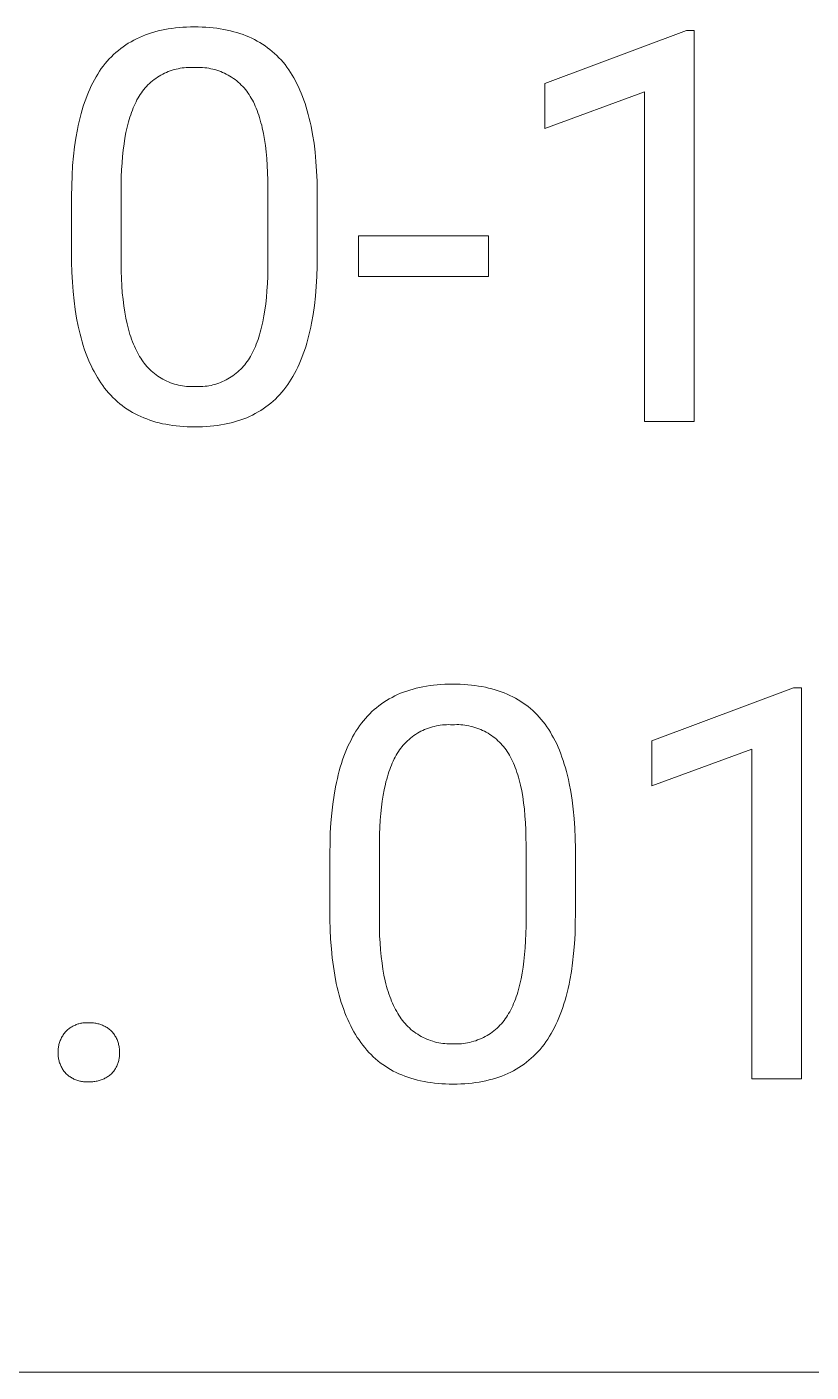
# Model space of a CAD drawing. Header units: millimetres. Extents: x 0 to 4030, y 0 to 2816.
# Drawn here: x 3130.7 to 3207.6, y 225.3 to 357.2 of the extents above; entities that cross this region are included whole.
import ezdxf

# ---------------------------------------------------------------- set-up
doc = ezdxf.new("R2010")
doc.units = ezdxf.units.MM
doc.header["$MEASUREMENT"] = 0
doc.layers.add('Domyślny', color=7, linetype='Continuous', true_color=0x000000)

msp = doc.modelspace()

# ---------------------------------------------------------------- linework, layer by layer
at = {"layer": 'Domyślny', "color": 18, "lineweight": 15, "true_color": 0x000000}
for p, q in [((3141.45, 356.01), (3141.73, 356.14)), ((3141.73, 356.14), (3142.02, 356.27)), ((3142.02, 356.27), (3142.31, 356.38)), ((3142.31, 356.38), (3142.62, 356.49)), ((3142.62, 356.49), (3142.92, 356.59)), ((3142.92, 356.59), (3143.24, 356.68)), ((3143.24, 356.68), (3143.56, 356.77)), ((3143.56, 356.77), (3143.88, 356.84)), ((3143.88, 356.84), (3144.22, 356.91)), ((3144.22, 356.91), (3144.56, 356.97)), ((3144.56, 356.97), (3144.9, 357.02)), ((3144.9, 357.02), (3145.26, 357.07)), ((3145.26, 357.07), (3145.62, 357.1)), ((3145.62, 357.1), (3145.98, 357.13)), ((3145.98, 357.13), (3146.36, 357.15)), ((3146.36, 357.15), (3146.73, 357.16)), ((3146.73, 357.16), (3147.12, 357.17)), ((3147.12, 357.17), (3147.5, 357.16)), ((3147.5, 357.16), (3147.88, 357.15)), ((3147.88, 357.15), (3148.25, 357.13)), ((3148.25, 357.13), (3148.61, 357.11)), ((3148.61, 357.11), (3148.97, 357.07)), ((3148.97, 357.07), (3149.32, 357.03)), ((3149.32, 357.03), (3149.66, 356.98)), ((3149.66, 356.98), (3150, 356.92)), ((3150, 356.92), (3150.33, 356.86)), ((3150.33, 356.86), (3150.66, 356.78)), ((3150.66, 356.78), (3150.98, 356.7)), ((3150.98, 356.7), (3151.29, 356.61)), ((3151.29, 356.61), (3151.59, 356.52)), ((3151.59, 356.52), (3151.89, 356.41)), ((3151.89, 356.41), (3152.19, 356.3)), ((3152.19, 356.3), (3152.47, 356.18)), ((3152.47, 356.18), (3152.75, 356.06)), ((3181.48, 351.61), (3195.37, 356.82)), ((3195.37, 356.82), (3196.14, 356.82)), ((3196.14, 356.82), (3196.14, 318.48)), ((3139.43, 354.67), (3139.66, 354.86)), ((3139.66, 354.86), (3139.89, 355.05)), ((3139.89, 355.05), (3140.14, 355.23)), ((3140.14, 355.23), (3140.39, 355.4)), ((3140.39, 355.4), (3140.64, 355.57)), ((3140.64, 355.57), (3140.91, 355.72)), ((3140.91, 355.72), (3141.17, 355.87)), ((3141.17, 355.87), (3141.45, 356.01)), ((3152.75, 356.06), (3153.02, 355.92)), ((3153.02, 355.92), (3153.29, 355.78)), ((3153.29, 355.78), (3153.55, 355.63)), ((3153.55, 355.63), (3153.81, 355.47)), ((3153.81, 355.47), (3154.06, 355.3)), ((3154.06, 355.3), (3154.3, 355.13)), ((3154.3, 355.13), (3154.53, 354.95)), ((3154.53, 354.95), (3154.76, 354.76)), ((3154.76, 354.76), (3154.99, 354.56)), ((3138.18, 353.33), (3138.37, 353.57)), ((3138.37, 353.57), (3138.57, 353.81)), ((3138.57, 353.81), (3138.77, 354.03)), ((3138.77, 354.03), (3138.99, 354.25)), ((3138.99, 354.25), (3139.2, 354.46)), ((3139.2, 354.46), (3139.43, 354.67)), ((3154.99, 354.56), (3155.2, 354.36)), ((3155.2, 354.36), (3155.41, 354.15)), ((3155.41, 354.15), (3155.62, 353.93)), ((3155.62, 353.93), (3155.81, 353.7)), ((3155.81, 353.7), (3156.01, 353.47)), ((3156.01, 353.47), (3156.19, 353.22)), ((3137.31, 351.99), (3137.48, 352.27)), ((3137.48, 352.27), (3137.64, 352.55)), ((3137.64, 352.55), (3137.82, 352.82)), ((3137.82, 352.82), (3137.99, 353.08)), ((3137.99, 353.08), (3138.18, 353.33)), ((3143.33, 352.12), (3143.17, 352)), ((3143.5, 352.24), (3143.33, 352.12)), ((3143.67, 352.34), (3143.5, 352.24)), ((3143.84, 352.44), (3143.67, 352.34)), ((3144.02, 352.54), (3143.84, 352.44)), ((3144.2, 352.63), (3144.02, 352.54)), ((3144.38, 352.71), (3144.2, 352.63)), ((3144.56, 352.79), (3144.38, 352.71)), ((3144.75, 352.86), (3144.56, 352.79)), ((3144.94, 352.92), (3144.75, 352.86)), ((3145.13, 352.98), (3144.94, 352.92)), ((3145.33, 353.03), (3145.13, 352.98)), ((3145.52, 353.07), (3145.33, 353.03)), ((3145.72, 353.11), (3145.52, 353.07)), ((3145.92, 353.14), (3145.72, 353.11)), ((3146.12, 353.17), (3145.92, 353.14)), ((3146.32, 353.18), (3146.12, 353.17)), ((3146.52, 353.19), (3146.32, 353.18)), ((3146.72, 353.2), (3146.52, 353.19)), ((3146.92, 353.19), (3146.72, 353.2)), ((3147.12, 353.18), (3146.92, 353.19)), ((3147.32, 353.19), (3147.12, 353.18)), ((3147.52, 353.2), (3147.32, 353.19)), ((3147.73, 353.19), (3147.52, 353.2)), ((3147.93, 353.18), (3147.73, 353.19)), ((3148.13, 353.17), (3147.93, 353.18)), ((3148.33, 353.14), (3148.13, 353.17)), ((3148.53, 353.11), (3148.33, 353.14)), ((3148.73, 353.07), (3148.53, 353.11)), ((3148.93, 353.03), (3148.73, 353.07)), ((3149.12, 352.98), (3148.93, 353.03)), ((3149.32, 352.92), (3149.12, 352.98)), ((3149.51, 352.86), (3149.32, 352.92)), ((3149.7, 352.79), (3149.51, 352.86)), ((3149.88, 352.71), (3149.7, 352.79)), ((3150.07, 352.63), (3149.88, 352.71)), ((3150.25, 352.54), (3150.07, 352.63)), ((3150.43, 352.44), (3150.25, 352.54)), ((3150.6, 352.34), (3150.43, 352.44)), ((3150.77, 352.23), (3150.6, 352.34)), ((3150.94, 352.12), (3150.77, 352.23)), ((3151.11, 352), (3150.94, 352.12)), ((3156.19, 353.22), (3156.37, 352.97)), ((3156.37, 352.97), (3156.54, 352.71)), ((3156.54, 352.71), (3156.71, 352.45)), ((3156.71, 352.45), (3156.87, 352.17)), ((3156.87, 352.17), (3157.03, 351.88)), ((3136.72, 350.76), (3136.86, 351.08)), ((3136.86, 351.08), (3137.01, 351.39)), ((3137.01, 351.39), (3137.16, 351.69)), ((3137.16, 351.69), (3137.31, 351.99)), ((3142.04, 350.87), (3141.92, 350.71)), ((3142.16, 351.03), (3142.04, 350.87)), ((3142.29, 351.19), (3142.16, 351.03)), ((3142.43, 351.33), (3142.29, 351.19)), ((3142.56, 351.48), (3142.43, 351.33)), ((3142.71, 351.62), (3142.56, 351.48)), ((3142.86, 351.75), (3142.71, 351.62)), ((3143.01, 351.88), (3142.86, 351.75)), ((3143.17, 352), (3143.01, 351.88)), ((3151.27, 351.88), (3151.11, 352)), ((3151.42, 351.75), (3151.27, 351.88)), ((3151.57, 351.61), (3151.42, 351.75)), ((3151.72, 351.47), (3151.57, 351.61)), ((3151.86, 351.33), (3151.72, 351.47)), ((3151.99, 351.18), (3151.86, 351.33)), ((3152.13, 351.02), (3151.99, 351.18)), ((3152.25, 350.86), (3152.13, 351.02)), ((3152.37, 350.7), (3152.25, 350.86)), ((3157.03, 351.88), (3157.18, 351.59)), ((3157.18, 351.59), (3157.33, 351.29)), ((3157.33, 351.29), (3157.47, 350.98)), ((3157.47, 350.98), (3157.6, 350.66)), ((3181.48, 347.21), (3181.48, 351.61)), ((3191.26, 350.79), (3181.48, 347.21)), ((3191.26, 318.48), (3191.26, 350.79)), ((3136.22, 349.4), (3136.34, 349.75)), ((3136.34, 349.75), (3136.46, 350.1)), ((3136.46, 350.1), (3136.59, 350.43)), ((3136.59, 350.43), (3136.72, 350.76)), ((3141.3, 349.63), (3141.21, 349.43)), ((3141.4, 349.83), (3141.3, 349.63)), ((3141.49, 350.02), (3141.4, 349.83)), ((3141.59, 350.2), (3141.49, 350.02)), ((3141.7, 350.38), (3141.59, 350.2)), ((3141.81, 350.55), (3141.7, 350.38)), ((3141.92, 350.71), (3141.81, 350.55)), ((3152.49, 350.53), (3152.37, 350.7)), ((3152.6, 350.36), (3152.49, 350.53)), ((3152.7, 350.19), (3152.6, 350.36)), ((3152.81, 350), (3152.7, 350.19)), ((3152.9, 349.81), (3152.81, 350)), ((3153, 349.61), (3152.9, 349.81)), ((3153.09, 349.4), (3153, 349.61)), ((3157.6, 350.66), (3157.73, 350.34)), ((3157.73, 350.34), (3157.85, 350)), ((3157.85, 350), (3157.97, 349.66)), ((3157.97, 349.66), (3158.08, 349.31)), ((3135.81, 347.9), (3135.91, 348.29)), ((3135.91, 348.29), (3136.01, 348.67)), ((3136.01, 348.67), (3136.11, 349.04)), ((3136.11, 349.04), (3136.22, 349.4)), ((3140.8, 348.33), (3140.73, 348.09)), ((3140.87, 348.56), (3140.8, 348.33)), ((3140.95, 348.79), (3140.87, 348.56)), ((3141.04, 349.01), (3140.95, 348.79)), ((3141.12, 349.22), (3141.04, 349.01)), ((3141.21, 349.43), (3141.12, 349.22)), ((3153.18, 349.19), (3153.09, 349.4)), ((3153.27, 348.97), (3153.18, 349.19)), ((3153.35, 348.75), (3153.27, 348.97)), ((3153.43, 348.52), (3153.35, 348.75)), ((3153.51, 348.28), (3153.43, 348.52)), ((3153.58, 348.04), (3153.51, 348.28)), ((3158.08, 349.31), (3158.19, 348.95)), ((3158.19, 348.95), (3158.29, 348.58)), ((3158.29, 348.58), (3158.39, 348.2)), ((3158.39, 348.2), (3158.48, 347.82)), ((3135.49, 346.27), (3135.64, 347.1)), ((3135.64, 347.1), (3135.72, 347.51)), ((3135.72, 347.51), (3135.81, 347.9)), ((3140.53, 347.35), (3140.41, 346.82)), ((3140.59, 347.6), (3140.53, 347.35)), ((3140.66, 347.85), (3140.59, 347.6)), ((3140.73, 348.09), (3140.66, 347.85)), ((3153.65, 347.78), (3153.58, 348.04)), ((3153.72, 347.53), (3153.65, 347.78)), ((3153.78, 347.26), (3153.72, 347.53)), ((3153.89, 346.72), (3153.78, 347.26)), ((3158.48, 347.82), (3158.56, 347.43)), ((3158.56, 347.43), (3158.71, 346.61)), ((3135.37, 345.41), (3135.49, 346.27)), ((3140.22, 345.69), (3140.14, 345.09)), ((3140.31, 346.27), (3140.22, 345.69)), ((3140.41, 346.82), (3140.31, 346.27)), ((3154, 346.14), (3153.89, 346.72)), ((3154.08, 345.54), (3154, 346.14)), ((3154.16, 344.92), (3154.08, 345.54)), ((3158.71, 346.61), (3158.85, 345.77)), ((3158.85, 345.77), (3158.96, 344.89)), ((3135.18, 343.57), (3135.26, 344.51)), ((3135.26, 344.51), (3135.37, 345.41)), ((3140.07, 344.47), (3140.02, 343.83)), ((3140.14, 345.09), (3140.07, 344.47)), ((3154.22, 344.26), (3154.16, 344.92)), ((3154.27, 343.58), (3154.22, 344.26)), ((3158.96, 344.89), (3159.04, 343.98)), ((3135.13, 342.6), (3135.18, 343.57)), ((3139.98, 343.16), (3139.95, 342.46)), ((3140.02, 343.83), (3139.98, 343.16)), ((3154.3, 342.88), (3154.27, 343.58)), ((3154.32, 342.15), (3154.3, 342.88)), ((3159.04, 343.98), (3159.11, 343.04)), ((3159.11, 343.04), (3159.15, 342.06)), ((3135.08, 340.57), (3135.09, 341.6)), ((3135.09, 341.6), (3135.13, 342.6)), ((3139.95, 342.46), (3139.94, 341.75)), ((3139.94, 341.75), (3139.94, 333.99)), ((3154.33, 341.39), (3154.32, 342.15)), ((3159.15, 342.06), (3159.17, 341.05)), ((3135.08, 334.1), (3135.08, 340.57)), ((3154.33, 333.44), (3154.33, 341.39)), ((3159.17, 341.05), (3159.17, 334.76)), ((3163.2, 332.71), (3163.2, 336.67)), ((3163.2, 336.67), (3175.98, 336.67)), ((3175.98, 336.67), (3175.98, 332.71)), ((3135.11, 333.11), (3135.08, 334.1)), ((3139.94, 333.99), (3139.95, 333.23)), ((3159.16, 333.71), (3159.13, 332.69)), ((3159.17, 334.76), (3159.16, 333.71)), ((3135.16, 332.15), (3135.11, 333.11)), ((3139.95, 333.23), (3139.97, 332.5)), ((3139.97, 332.5), (3140, 331.79)), ((3154.28, 332), (3154.31, 332.71)), ((3154.31, 332.71), (3154.33, 333.44)), ((3159.13, 332.69), (3159.07, 331.71)), ((3175.98, 332.71), (3163.2, 332.71)), ((3135.22, 331.22), (3135.16, 332.15)), ((3135.32, 330.32), (3135.22, 331.22)), ((3140, 331.79), (3140.05, 331.11)), ((3140.05, 331.11), (3140.12, 330.45)), ((3154.18, 330.65), (3154.24, 331.31)), ((3154.24, 331.31), (3154.28, 332)), ((3159.07, 331.71), (3158.99, 330.77)), ((3135.43, 329.46), (3135.32, 330.32)), ((3140.12, 330.45), (3140.19, 329.82)), ((3140.19, 329.82), (3140.29, 329.21)), ((3154.03, 329.41), (3154.12, 330.02)), ((3154.12, 330.02), (3154.18, 330.65)), ((3158.89, 329.85), (3158.76, 328.98)), ((3158.99, 330.77), (3158.89, 329.85)), ((3135.56, 328.62), (3135.43, 329.46)), ((3135.72, 327.82), (3135.56, 328.62)), ((3140.29, 329.21), (3140.39, 328.62)), ((3140.39, 328.62), (3140.51, 328.06)), ((3153.83, 328.27), (3153.94, 328.83)), ((3153.94, 328.83), (3154.03, 329.41)), ((3158.76, 328.98), (3158.62, 328.13)), ((3135.81, 327.43), (3135.72, 327.82)), ((3135.9, 327.05), (3135.81, 327.43)), ((3140.51, 328.06), (3140.58, 327.79)), ((3140.58, 327.79), (3140.65, 327.53)), ((3140.65, 327.53), (3140.72, 327.27)), ((3140.72, 327.27), (3140.8, 327.02)), ((3153.51, 326.98), (3153.58, 327.23)), ((3153.58, 327.23), (3153.65, 327.48)), ((3153.65, 327.48), (3153.71, 327.74)), ((3153.71, 327.74), (3153.83, 328.27)), ((3158.45, 327.33), (3158.35, 326.94)), ((3158.53, 327.73), (3158.45, 327.33)), ((3158.62, 328.13), (3158.53, 327.73)), ((3136, 326.68), (3135.9, 327.05)), ((3136.1, 326.31), (3136, 326.68)), ((3136.21, 325.95), (3136.1, 326.31)), ((3136.32, 325.6), (3136.21, 325.95)), ((3140.8, 327.02), (3140.88, 326.78)), ((3140.88, 326.78), (3140.96, 326.54)), ((3140.96, 326.54), (3141.05, 326.31)), ((3141.05, 326.31), (3141.14, 326.08)), ((3141.14, 326.08), (3141.23, 325.86)), ((3141.23, 325.86), (3141.33, 325.65)), ((3153.02, 325.64), (3153.11, 325.85)), ((3153.11, 325.85), (3153.19, 326.06)), ((3153.19, 326.06), (3153.28, 326.28)), ((3153.28, 326.28), (3153.36, 326.51)), ((3153.36, 326.51), (3153.44, 326.74)), ((3153.44, 326.74), (3153.51, 326.98)), ((3158.04, 325.81), (3157.92, 325.46)), ((3158.15, 326.18), (3158.04, 325.81)), ((3158.25, 326.55), (3158.15, 326.18)), ((3158.35, 326.94), (3158.25, 326.55)), ((3136.44, 325.26), (3136.32, 325.6)), ((3136.57, 324.93), (3136.44, 325.26)), ((3136.7, 324.6), (3136.57, 324.93)), ((3136.84, 324.28), (3136.7, 324.6)), ((3141.33, 325.65), (3141.43, 325.45)), ((3141.43, 325.45), (3141.53, 325.25)), ((3141.53, 325.25), (3141.64, 325.05)), ((3141.64, 325.05), (3141.75, 324.87)), ((3141.75, 324.87), (3141.86, 324.69)), ((3141.86, 324.69), (3141.97, 324.52)), ((3141.97, 324.52), (3142.08, 324.35)), ((3152.3, 324.36), (3152.41, 324.52)), ((3152.41, 324.52), (3152.51, 324.69)), ((3152.51, 324.69), (3152.62, 324.87)), ((3152.62, 324.87), (3152.72, 325.05)), ((3152.72, 325.05), (3152.83, 325.24)), ((3152.83, 325.24), (3152.92, 325.44)), ((3152.92, 325.44), (3153.02, 325.64)), ((3157.54, 324.44), (3157.4, 324.12)), ((3157.67, 324.77), (3157.54, 324.44)), ((3157.8, 325.11), (3157.67, 324.77)), ((3157.92, 325.46), (3157.8, 325.11)), ((3136.98, 323.97), (3136.84, 324.28)), ((3137.13, 323.66), (3136.98, 323.97)), ((3137.28, 323.37), (3137.13, 323.66)), ((3137.44, 323.08), (3137.28, 323.37)), ((3142.08, 324.35), (3142.2, 324.19)), ((3142.2, 324.19), (3142.33, 324.03)), ((3142.33, 324.03), (3142.46, 323.88)), ((3142.46, 323.88), (3142.6, 323.73)), ((3142.6, 323.73), (3142.74, 323.58)), ((3142.74, 323.58), (3142.89, 323.44)), ((3142.89, 323.44), (3143.04, 323.31)), ((3143.04, 323.31), (3143.2, 323.18)), ((3143.2, 323.18), (3143.36, 323.06)), ((3151.06, 323.09), (3151.22, 323.21)), ((3151.22, 323.21), (3151.37, 323.34)), ((3151.37, 323.34), (3151.52, 323.47)), ((3151.52, 323.47), (3151.66, 323.61)), ((3151.66, 323.61), (3151.8, 323.75)), ((3151.8, 323.75), (3151.93, 323.9)), ((3151.93, 323.9), (3152.06, 324.05)), ((3152.06, 324.05), (3152.18, 324.2)), ((3152.18, 324.2), (3152.3, 324.36)), ((3156.95, 323.2), (3156.79, 322.91)), ((3157.11, 323.5), (3156.95, 323.2)), ((3157.26, 323.8), (3157.11, 323.5)), ((3157.4, 324.12), (3157.26, 323.8)), ((3137.6, 322.8), (3137.44, 323.08)), ((3137.77, 322.53), (3137.6, 322.8)), ((3137.95, 322.26), (3137.77, 322.53)), ((3138.13, 322.01), (3137.95, 322.26)), ((3138.31, 321.76), (3138.13, 322.01)), ((3143.36, 323.06), (3143.53, 322.94)), ((3143.53, 322.94), (3143.7, 322.83)), ((3143.7, 322.83), (3143.87, 322.72)), ((3143.87, 322.72), (3144.04, 322.62)), ((3144.04, 322.62), (3144.22, 322.53)), ((3144.22, 322.53), (3144.41, 322.44)), ((3144.41, 322.44), (3144.59, 322.36)), ((3144.59, 322.36), (3144.78, 322.28)), ((3144.78, 322.28), (3144.97, 322.22)), ((3144.97, 322.22), (3145.17, 322.15)), ((3145.17, 322.15), (3145.36, 322.1)), ((3145.36, 322.1), (3145.56, 322.05)), ((3145.56, 322.05), (3145.76, 322.01)), ((3145.76, 322.01), (3145.96, 321.97)), ((3145.96, 321.97), (3146.16, 321.95)), ((3146.16, 321.95), (3146.36, 321.93)), ((3146.36, 321.93), (3146.56, 321.91)), ((3146.56, 321.91), (3146.77, 321.91)), ((3146.77, 321.91), (3146.97, 321.91)), ((3146.97, 321.91), (3147.17, 321.91)), ((3147.17, 321.91), (3147.37, 321.9)), ((3147.37, 321.9), (3147.57, 321.9)), ((3147.57, 321.9), (3147.77, 321.91)), ((3147.77, 321.91), (3147.96, 321.92)), ((3147.96, 321.92), (3148.16, 321.94)), ((3148.16, 321.94), (3148.36, 321.96)), ((3148.36, 321.96), (3148.55, 321.99)), ((3148.55, 321.99), (3148.75, 322.03)), ((3148.75, 322.03), (3148.94, 322.07)), ((3148.94, 322.07), (3149.13, 322.12)), ((3149.13, 322.12), (3149.32, 322.18)), ((3149.32, 322.18), (3149.51, 322.24)), ((3149.51, 322.24), (3149.69, 322.31)), ((3149.69, 322.31), (3149.87, 322.39)), ((3149.87, 322.39), (3150.05, 322.47)), ((3150.05, 322.47), (3150.23, 322.56)), ((3150.23, 322.56), (3150.4, 322.66)), ((3150.4, 322.66), (3150.57, 322.76)), ((3150.57, 322.76), (3150.74, 322.86)), ((3150.74, 322.86), (3150.9, 322.97)), ((3150.9, 322.97), (3151.06, 323.09)), ((3156.09, 321.85), (3155.9, 321.6)), ((3156.27, 322.1), (3156.09, 321.85)), ((3156.45, 322.36), (3156.27, 322.1)), ((3156.62, 322.63), (3156.45, 322.36)), ((3156.79, 322.91), (3156.62, 322.63)), ((3138.51, 321.51), (3138.31, 321.76)), ((3138.71, 321.28), (3138.51, 321.51)), ((3138.91, 321.05), (3138.71, 321.28)), ((3139.12, 320.84), (3138.91, 321.05)), ((3139.34, 320.63), (3139.12, 320.84)), ((3139.57, 320.42), (3139.34, 320.63)), ((3154.84, 320.48), (3154.61, 320.29)), ((3155.06, 320.69), (3154.84, 320.48)), ((3155.28, 320.91), (3155.06, 320.69)), ((3155.49, 321.13), (3155.28, 320.91)), ((3155.7, 321.36), (3155.49, 321.13)), ((3155.9, 321.6), (3155.7, 321.36)), ((3139.8, 320.23), (3139.57, 320.42)), ((3140.03, 320.04), (3139.8, 320.23)), ((3140.28, 319.87), (3140.03, 320.04)), ((3140.52, 319.7), (3140.28, 319.87)), ((3140.78, 319.53), (3140.52, 319.7)), ((3141.04, 319.38), (3140.78, 319.53)), ((3141.31, 319.23), (3141.04, 319.38)), ((3141.58, 319.09), (3141.31, 319.23)), ((3153.09, 319.27), (3152.82, 319.12)), ((3153.36, 319.42), (3153.09, 319.27)), ((3153.62, 319.57), (3153.36, 319.42)), ((3153.88, 319.74), (3153.62, 319.57)), ((3154.13, 319.91), (3153.88, 319.74)), ((3154.37, 320.1), (3154.13, 319.91)), ((3154.61, 320.29), (3154.37, 320.1)), ((3141.86, 318.96), (3141.58, 319.09)), ((3142.15, 318.84), (3141.86, 318.96)), ((3142.44, 318.73), (3142.15, 318.84)), ((3142.74, 318.62), (3142.44, 318.73)), ((3143.04, 318.52), (3142.74, 318.62)), ((3143.35, 318.43), (3143.04, 318.52)), ((3143.67, 318.35), (3143.35, 318.43)), ((3143.99, 318.27), (3143.67, 318.35)), ((3144.32, 318.21), (3143.99, 318.27)), ((3144.66, 318.15), (3144.32, 318.21)), ((3145, 318.1), (3144.66, 318.15)), ((3145.34, 318.05), (3145, 318.1)), ((3145.7, 318.02), (3145.34, 318.05)), ((3146.06, 317.99), (3145.7, 318.02)), ((3146.42, 317.97), (3146.06, 317.99)), ((3146.8, 317.96), (3146.42, 317.97)), ((3147.17, 317.95), (3146.8, 317.96)), ((3147.56, 317.96), (3147.17, 317.95)), ((3147.93, 317.97), (3147.56, 317.96)), ((3148.3, 317.99), (3147.93, 317.97)), ((3148.67, 318.02), (3148.3, 317.99)), ((3149.03, 318.05), (3148.67, 318.02)), ((3149.38, 318.1), (3149.03, 318.05)), ((3149.72, 318.15), (3149.38, 318.1)), ((3150.06, 318.21), (3149.72, 318.15)), ((3150.39, 318.28), (3150.06, 318.21)), ((3150.72, 318.36), (3150.39, 318.28)), ((3151.04, 318.44), (3150.72, 318.36)), ((3151.35, 318.54), (3151.04, 318.44)), ((3151.66, 318.64), (3151.35, 318.54)), ((3151.96, 318.75), (3151.66, 318.64)), ((3152.25, 318.86), (3151.96, 318.75)), ((3152.54, 318.99), (3152.25, 318.86)), ((3152.82, 319.12), (3152.54, 318.99)), ((3196.14, 318.48), (3191.26, 318.48)), ((3166.5, 291.44), (3166.77, 291.58)), ((3166.77, 291.58), (3167.05, 291.71)), ((3167.05, 291.71), (3167.34, 291.84)), ((3167.34, 291.84), (3167.64, 291.95)), ((3167.64, 291.95), (3167.94, 292.06)), ((3167.94, 292.06), (3168.25, 292.16)), ((3168.25, 292.16), (3168.56, 292.25)), ((3168.56, 292.25), (3168.88, 292.34)), ((3168.88, 292.34), (3169.21, 292.41)), ((3169.21, 292.41), (3169.54, 292.48)), ((3169.54, 292.48), (3169.88, 292.54)), ((3169.88, 292.54), (3170.23, 292.59)), ((3170.23, 292.59), (3170.58, 292.64)), ((3170.58, 292.64), (3170.94, 292.68)), ((3170.94, 292.68), (3171.3, 292.7)), ((3171.3, 292.7), (3171.68, 292.72)), ((3171.68, 292.72), (3172.06, 292.74)), ((3172.06, 292.74), (3172.44, 292.74)), ((3172.44, 292.74), (3172.82, 292.74)), ((3172.82, 292.74), (3173.2, 292.72)), ((3173.2, 292.72), (3173.57, 292.7)), ((3173.57, 292.7), (3173.93, 292.68)), ((3173.93, 292.68), (3174.29, 292.64)), ((3174.29, 292.64), (3174.64, 292.6)), ((3174.64, 292.6), (3174.99, 292.55)), ((3174.99, 292.55), (3175.32, 292.49)), ((3175.32, 292.49), (3175.66, 292.43)), ((3175.66, 292.43), (3175.98, 292.35)), ((3175.98, 292.35), (3176.3, 292.27)), ((3176.3, 292.27), (3176.61, 292.18)), ((3176.61, 292.18), (3176.92, 292.09)), ((3176.92, 292.09), (3177.21, 291.99)), ((3177.21, 291.99), (3177.51, 291.87)), ((3177.51, 291.87), (3177.79, 291.75)), ((3177.79, 291.75), (3178.07, 291.63)), ((3178.07, 291.63), (3178.35, 291.49)), ((3178.35, 291.49), (3178.61, 291.35)), ((3191.99, 287.18), (3205.88, 292.39)), ((3205.88, 292.39), (3206.65, 292.39)), ((3206.65, 292.39), (3206.65, 254.05)), ((3164.53, 290.04), (3164.75, 290.24)), ((3164.75, 290.24), (3164.98, 290.43)), ((3164.98, 290.43), (3165.22, 290.62)), ((3165.22, 290.62), (3165.46, 290.8)), ((3165.46, 290.8), (3165.71, 290.97)), ((3165.71, 290.97), (3165.97, 291.14)), ((3165.97, 291.14), (3166.23, 291.29)), ((3166.23, 291.29), (3166.5, 291.44)), ((3178.61, 291.35), (3178.87, 291.2)), ((3178.87, 291.2), (3179.13, 291.04)), ((3179.13, 291.04), (3179.38, 290.88)), ((3179.38, 290.88), (3179.62, 290.71)), ((3179.62, 290.71), (3179.86, 290.53)), ((3179.86, 290.53), (3180.08, 290.34)), ((3180.08, 290.34), (3180.31, 290.14)), ((3180.31, 290.14), (3180.52, 289.94)), ((3163.32, 288.65), (3163.5, 288.9)), ((3163.5, 288.9), (3163.69, 289.14)), ((3163.69, 289.14), (3163.89, 289.38)), ((3163.89, 289.38), (3164.1, 289.6)), ((3164.1, 289.6), (3164.31, 289.82)), ((3164.31, 289.82), (3164.53, 290.04)), ((3180.52, 289.94), (3180.73, 289.73)), ((3180.73, 289.73), (3180.94, 289.51)), ((3180.94, 289.51), (3181.14, 289.28)), ((3181.14, 289.28), (3181.33, 289.05)), ((3181.33, 289.05), (3181.51, 288.81)), ((3162.48, 287.26), (3162.64, 287.56)), ((3162.64, 287.56), (3162.8, 287.84)), ((3162.8, 287.84), (3162.96, 288.12)), ((3162.96, 288.12), (3163.14, 288.39)), ((3163.14, 288.39), (3163.32, 288.65)), ((3168.49, 287.58), (3168.33, 287.45)), ((3168.65, 287.7), (3168.49, 287.58)), ((3168.82, 287.81), (3168.65, 287.7)), ((3168.99, 287.92), (3168.82, 287.81)), ((3169.16, 288.02), (3168.99, 287.92)), ((3169.34, 288.11), (3169.16, 288.02)), ((3169.52, 288.2), (3169.34, 288.11)), ((3169.7, 288.29), (3169.52, 288.2)), ((3169.88, 288.36), (3169.7, 288.29)), ((3170.07, 288.43), (3169.88, 288.36)), ((3170.26, 288.5), (3170.07, 288.43)), ((3170.46, 288.55), (3170.26, 288.5)), ((3170.65, 288.6), (3170.46, 288.55)), ((3170.85, 288.65), (3170.65, 288.6)), ((3171.04, 288.68), (3170.85, 288.65)), ((3171.24, 288.71), (3171.04, 288.68)), ((3171.44, 288.74), (3171.24, 288.71)), ((3171.64, 288.76), (3171.44, 288.74)), ((3171.84, 288.76), (3171.64, 288.76)), ((3172.04, 288.77), (3171.84, 288.76)), ((3172.24, 288.76), (3172.04, 288.77)), ((3172.44, 288.75), (3172.24, 288.76)), ((3172.64, 288.76), (3172.44, 288.75)), ((3172.85, 288.77), (3172.64, 288.76)), ((3173.05, 288.77), (3172.85, 288.77)), ((3173.25, 288.76), (3173.05, 288.77)), ((3173.45, 288.74), (3173.25, 288.76)), ((3173.65, 288.72), (3173.45, 288.74)), ((3173.85, 288.68), (3173.65, 288.72)), ((3174.05, 288.65), (3173.85, 288.68)), ((3174.25, 288.6), (3174.05, 288.65)), ((3174.44, 288.55), (3174.25, 288.6)), ((3174.64, 288.5), (3174.44, 288.55)), ((3174.83, 288.43), (3174.64, 288.5)), ((3175.02, 288.36), (3174.83, 288.43)), ((3175.21, 288.29), (3175.02, 288.36)), ((3175.39, 288.2), (3175.21, 288.29)), ((3175.57, 288.11), (3175.39, 288.2)), ((3175.75, 288.02), (3175.57, 288.11)), ((3175.92, 287.92), (3175.75, 288.02)), ((3176.1, 287.81), (3175.92, 287.92)), ((3176.26, 287.7), (3176.1, 287.81)), ((3176.43, 287.58), (3176.26, 287.7)), ((3176.59, 287.46), (3176.43, 287.58)), ((3181.51, 288.81), (3181.69, 288.56)), ((3181.69, 288.56), (3181.87, 288.3)), ((3181.87, 288.3), (3182.03, 288.03)), ((3182.03, 288.03), (3182.19, 287.75)), ((3182.19, 287.75), (3182.35, 287.47)), ((3161.91, 286), (3162.05, 286.33)), ((3162.05, 286.33), (3162.18, 286.65)), ((3162.18, 286.65), (3162.33, 286.96)), ((3162.33, 286.96), (3162.48, 287.26)), ((3167.24, 286.28), (3167.13, 286.12)), ((3167.36, 286.45), (3167.24, 286.28)), ((3167.48, 286.6), (3167.36, 286.45)), ((3167.61, 286.76), (3167.48, 286.6)), ((3167.75, 286.91), (3167.61, 286.76)), ((3167.88, 287.05), (3167.75, 286.91)), ((3168.03, 287.19), (3167.88, 287.05)), ((3168.18, 287.32), (3168.03, 287.19)), ((3168.33, 287.45), (3168.18, 287.32)), ((3176.74, 287.33), (3176.59, 287.46)), ((3176.89, 287.19), (3176.74, 287.33)), ((3177.04, 287.05), (3176.89, 287.19)), ((3177.18, 286.91), (3177.04, 287.05)), ((3177.32, 286.76), (3177.18, 286.91)), ((3177.45, 286.61), (3177.32, 286.76)), ((3177.57, 286.45), (3177.45, 286.61)), ((3177.69, 286.28), (3177.57, 286.45)), ((3177.81, 286.12), (3177.69, 286.28)), ((3182.35, 287.47), (3182.5, 287.18)), ((3182.5, 287.18), (3182.65, 286.87)), ((3182.65, 286.87), (3182.79, 286.57)), ((3182.79, 286.57), (3182.92, 286.25)), ((3182.92, 286.25), (3183.05, 285.92)), ((3191.99, 282.78), (3191.99, 287.18)), ((3201.78, 286.36), (3191.99, 282.78)), ((3201.78, 254.05), (3201.78, 286.36)), ((3161.43, 284.61), (3161.55, 284.97)), ((3161.55, 284.97), (3161.66, 285.32)), ((3161.66, 285.32), (3161.78, 285.67)), ((3161.78, 285.67), (3161.91, 286)), ((3166.53, 285), (3166.44, 284.79)), ((3166.62, 285.2), (3166.53, 285)), ((3166.72, 285.4), (3166.62, 285.2)), ((3166.81, 285.59), (3166.72, 285.4)), ((3166.92, 285.77), (3166.81, 285.59)), ((3167.02, 285.95), (3166.92, 285.77)), ((3167.13, 286.12), (3167.02, 285.95)), ((3177.92, 285.95), (3177.81, 286.12)), ((3178.02, 285.77), (3177.92, 285.95)), ((3178.13, 285.58), (3178.02, 285.77)), ((3178.23, 285.39), (3178.13, 285.58)), ((3178.32, 285.19), (3178.23, 285.39)), ((3178.42, 284.98), (3178.32, 285.19)), ((3178.51, 284.77), (3178.42, 284.98)), ((3183.05, 285.92), (3183.17, 285.59)), ((3183.17, 285.59), (3183.29, 285.24)), ((3183.29, 285.24), (3183.4, 284.89)), ((3183.4, 284.89), (3183.51, 284.53)), ((3161.14, 283.47), (3161.23, 283.86)), ((3161.23, 283.86), (3161.33, 284.24)), ((3161.33, 284.24), (3161.43, 284.61)), ((3166.05, 283.66), (3165.98, 283.42)), ((3166.12, 283.9), (3166.05, 283.66)), ((3166.2, 284.13), (3166.12, 283.9)), ((3166.28, 284.36), (3166.2, 284.13)), ((3166.36, 284.58), (3166.28, 284.36)), ((3166.44, 284.79), (3166.36, 284.58)), ((3178.59, 284.55), (3178.51, 284.77)), ((3178.67, 284.32), (3178.59, 284.55)), ((3178.75, 284.09), (3178.67, 284.32)), ((3178.83, 283.85), (3178.75, 284.09)), ((3178.9, 283.61), (3178.83, 283.85)), ((3178.97, 283.36), (3178.9, 283.61)), ((3183.51, 284.53), (3183.61, 284.16)), ((3183.61, 284.16), (3183.71, 283.79)), ((3183.71, 283.79), (3183.8, 283.4)), ((3160.82, 281.84), (3160.96, 282.68)), ((3160.96, 282.68), (3161.05, 283.08)), ((3161.05, 283.08), (3161.14, 283.47)), ((3165.73, 282.39), (3165.63, 281.84)), ((3165.85, 282.92), (3165.73, 282.39)), ((3165.91, 283.17), (3165.85, 282.92)), ((3165.98, 283.42), (3165.91, 283.17)), ((3179.04, 283.1), (3178.97, 283.36)), ((3179.1, 282.84), (3179.04, 283.1)), ((3179.22, 282.29), (3179.1, 282.84)), ((3179.32, 281.71), (3179.22, 282.29)), ((3183.8, 283.4), (3183.88, 283.01)), ((3183.88, 283.01), (3184.04, 282.2)), ((3160.59, 280.08), (3160.69, 280.98)), ((3160.69, 280.98), (3160.82, 281.84)), ((3165.54, 281.26), (3165.46, 280.66)), ((3165.63, 281.84), (3165.54, 281.26)), ((3179.41, 281.11), (3179.32, 281.71)), ((3179.48, 280.49), (3179.41, 281.11)), ((3184.04, 282.2), (3184.17, 281.35)), ((3184.17, 281.35), (3184.28, 280.47)), ((3160.51, 279.14), (3160.59, 280.08)), ((3165.4, 280.04), (3165.34, 279.4)), ((3165.46, 280.66), (3165.4, 280.04)), ((3179.54, 279.83), (3179.48, 280.49)), ((3179.59, 279.15), (3179.54, 279.83)), ((3184.28, 280.47), (3184.36, 279.56)), ((3160.45, 278.17), (3160.51, 279.14)), ((3165.3, 278.73), (3165.28, 278.03)), ((3165.34, 279.4), (3165.3, 278.73)), ((3179.62, 278.45), (3179.59, 279.15)), ((3179.64, 277.72), (3179.62, 278.45)), ((3184.36, 279.56), (3184.43, 278.61)), ((3184.43, 278.61), (3184.47, 277.63)), ((3160.4, 276.14), (3160.42, 277.17)), ((3160.42, 277.17), (3160.45, 278.17)), ((3165.28, 278.03), (3165.26, 277.32)), ((3165.26, 277.32), (3165.26, 269.56)), ((3179.65, 276.96), (3179.64, 277.72)), ((3179.65, 269.01), (3179.65, 276.96)), ((3184.47, 277.63), (3184.49, 276.62)), ((3160.4, 269.67), (3160.4, 276.14)), ((3184.49, 276.62), (3184.49, 270.33)), ((3160.43, 268.68), (3160.4, 269.67)), ((3165.26, 269.56), (3165.27, 268.8)), ((3184.48, 269.28), (3184.45, 268.27)), ((3184.49, 270.33), (3184.48, 269.28)), ((3160.48, 267.72), (3160.43, 268.68)), ((3160.55, 266.8), (3160.48, 267.72)), ((3165.27, 268.8), (3165.29, 268.07)), ((3165.29, 268.07), (3165.33, 267.36)), ((3179.6, 267.57), (3179.63, 268.28)), ((3179.63, 268.28), (3179.65, 269.01)), ((3184.45, 268.27), (3184.39, 267.29)), ((3160.64, 265.9), (3160.55, 266.8)), ((3165.33, 267.36), (3165.38, 266.68)), ((3165.38, 266.68), (3165.44, 266.02)), ((3179.51, 266.23), (3179.56, 266.88)), ((3179.56, 266.88), (3179.6, 267.57)), ((3184.39, 267.29), (3184.31, 266.34)), ((3160.75, 265.04), (3160.64, 265.9)), ((3165.44, 266.02), (3165.52, 265.39)), ((3165.52, 265.39), (3165.61, 264.78)), ((3179.36, 264.98), (3179.44, 265.59)), ((3179.44, 265.59), (3179.51, 266.23)), ((3184.21, 265.43), (3184.09, 264.56)), ((3184.31, 266.34), (3184.21, 265.43)), ((3160.89, 264.21), (3160.75, 265.04)), ((3161.04, 263.4), (3160.89, 264.21)), ((3165.61, 264.78), (3165.71, 264.2)), ((3165.71, 264.2), (3165.84, 263.64)), ((3179.04, 263.31), (3179.16, 263.84)), ((3179.16, 263.84), (3179.26, 264.4)), ((3179.26, 264.4), (3179.36, 264.98)), ((3184.09, 264.56), (3183.94, 263.71)), ((3161.13, 263.01), (3161.04, 263.4)), ((3161.22, 262.63), (3161.13, 263.01)), ((3161.32, 262.26), (3161.22, 262.63)), ((3165.84, 263.64), (3165.9, 263.37)), ((3165.9, 263.37), (3165.97, 263.11)), ((3165.97, 263.11), (3166.04, 262.85)), ((3166.04, 262.85), (3166.12, 262.6)), ((3166.12, 262.6), (3166.2, 262.36)), ((3178.76, 262.31), (3178.83, 262.55)), ((3178.83, 262.55), (3178.9, 262.8)), ((3178.9, 262.8), (3178.97, 263.05)), ((3178.97, 263.05), (3179.04, 263.31)), ((3183.68, 262.52), (3183.58, 262.13)), ((3183.77, 262.91), (3183.68, 262.52)), ((3183.86, 263.31), (3183.77, 262.91)), ((3183.94, 263.71), (3183.86, 263.31)), ((3161.42, 261.89), (3161.32, 262.26)), ((3161.53, 261.54), (3161.42, 261.89)), ((3161.65, 261.19), (3161.53, 261.54)), ((3161.77, 260.84), (3161.65, 261.19)), ((3166.2, 262.36), (3166.28, 262.12)), ((3166.28, 262.12), (3166.37, 261.89)), ((3166.37, 261.89), (3166.46, 261.67)), ((3166.46, 261.67), (3166.55, 261.45)), ((3166.55, 261.45), (3166.65, 261.23)), ((3166.65, 261.23), (3166.75, 261.03)), ((3178.24, 261.01), (3178.34, 261.21)), ((3178.34, 261.21), (3178.43, 261.42)), ((3178.43, 261.42), (3178.52, 261.63)), ((3178.52, 261.63), (3178.6, 261.86)), ((3178.6, 261.86), (3178.68, 262.08)), ((3178.68, 262.08), (3178.76, 262.31)), ((3183.36, 261.39), (3183.25, 261.04)), ((3183.47, 261.76), (3183.36, 261.39)), ((3183.58, 262.13), (3183.47, 261.76)), ((3161.89, 260.51), (3161.77, 260.84)), ((3162.02, 260.18), (3161.89, 260.51)), ((3162.16, 259.86), (3162.02, 260.18)), ((3162.3, 259.55), (3162.16, 259.86)), ((3166.75, 261.03), (3166.85, 260.83)), ((3166.85, 260.83), (3166.96, 260.64)), ((3166.96, 260.64), (3167.07, 260.45)), ((3167.07, 260.45), (3167.18, 260.27)), ((3167.18, 260.27), (3167.29, 260.1)), ((3167.29, 260.1), (3167.4, 259.94)), ((3167.4, 259.94), (3167.52, 259.77)), ((3177.49, 259.76), (3177.61, 259.92)), ((3177.61, 259.92), (3177.73, 260.09)), ((3177.73, 260.09), (3177.84, 260.26)), ((3177.84, 260.26), (3177.94, 260.44)), ((3177.94, 260.44), (3178.05, 260.62)), ((3178.05, 260.62), (3178.15, 260.81)), ((3178.15, 260.81), (3178.24, 261.01)), ((3182.86, 260.02), (3182.72, 259.69)), ((3183, 260.35), (3182.86, 260.02)), ((3183.12, 260.69), (3183, 260.35)), ((3183.25, 261.04), (3183.12, 260.69)), ((3134.32, 258.44), (3134.38, 258.52)), ((3134.38, 258.52), (3134.45, 258.61)), ((3134.45, 258.61), (3134.52, 258.68)), ((3134.52, 258.68), (3134.58, 258.75)), ((3134.58, 258.75), (3134.65, 258.82)), ((3134.65, 258.82), (3134.72, 258.88)), ((3134.72, 258.88), (3134.8, 258.94)), ((3134.8, 258.94), (3134.87, 259)), ((3134.87, 259), (3134.95, 259.05)), ((3134.95, 259.05), (3135.03, 259.1)), ((3135.03, 259.1), (3135.11, 259.15)), ((3135.11, 259.15), (3135.19, 259.2)), ((3135.19, 259.2), (3135.27, 259.24)), ((3135.27, 259.24), (3135.36, 259.28)), ((3135.36, 259.28), (3135.45, 259.32)), ((3135.45, 259.32), (3135.53, 259.36)), ((3135.53, 259.36), (3135.62, 259.39)), ((3135.62, 259.39), (3135.71, 259.42)), ((3135.71, 259.42), (3135.8, 259.44)), ((3135.8, 259.44), (3135.9, 259.47)), ((3135.9, 259.47), (3135.99, 259.49)), ((3135.99, 259.49), (3136.08, 259.5)), ((3136.08, 259.5), (3136.18, 259.52)), ((3136.18, 259.52), (3136.27, 259.53)), ((3136.27, 259.53), (3136.36, 259.53)), ((3136.36, 259.53), (3136.46, 259.54)), ((3136.46, 259.54), (3136.55, 259.54)), ((3136.55, 259.54), (3136.65, 259.54)), ((3136.65, 259.54), (3136.74, 259.53)), ((3136.74, 259.53), (3136.84, 259.53)), ((3136.84, 259.53), (3136.94, 259.54)), ((3136.94, 259.54), (3137.04, 259.53)), ((3137.04, 259.53), (3137.14, 259.53)), ((3137.14, 259.53), (3137.24, 259.52)), ((3137.24, 259.52), (3137.34, 259.51)), ((3137.34, 259.51), (3137.44, 259.49)), ((3137.44, 259.49), (3137.54, 259.48)), ((3137.54, 259.48), (3137.64, 259.45)), ((3137.64, 259.45), (3137.74, 259.43)), ((3137.74, 259.43), (3137.83, 259.4)), ((3137.83, 259.4), (3137.93, 259.37)), ((3137.93, 259.37), (3138.02, 259.33)), ((3138.02, 259.33), (3138.11, 259.3)), ((3138.11, 259.3), (3138.21, 259.25)), ((3138.21, 259.25), (3138.3, 259.21)), ((3138.3, 259.21), (3138.38, 259.16)), ((3138.38, 259.16), (3138.47, 259.11)), ((3138.47, 259.11), (3138.56, 259.06)), ((3138.56, 259.06), (3138.64, 259)), ((3138.64, 259), (3138.72, 258.95)), ((3138.72, 258.95), (3138.8, 258.88)), ((3138.8, 258.88), (3138.88, 258.82)), ((3138.88, 258.82), (3138.95, 258.75)), ((3138.95, 258.75), (3139.02, 258.68)), ((3139.02, 258.68), (3139.09, 258.61)), ((3139.09, 258.61), (3139.16, 258.53)), ((3139.16, 258.53), (3139.22, 258.44)), ((3162.45, 259.25), (3162.3, 259.55)), ((3162.6, 258.95), (3162.45, 259.25)), ((3162.76, 258.66), (3162.6, 258.95)), ((3162.92, 258.38), (3162.76, 258.66)), ((3167.52, 259.77), (3167.65, 259.61)), ((3167.65, 259.61), (3167.78, 259.46)), ((3167.78, 259.46), (3167.92, 259.31)), ((3167.92, 259.31), (3168.06, 259.17)), ((3168.06, 259.17), (3168.21, 259.03)), ((3168.21, 259.03), (3168.36, 258.89)), ((3168.36, 258.89), (3168.52, 258.76)), ((3168.52, 258.76), (3168.68, 258.64)), ((3168.68, 258.64), (3168.85, 258.52)), ((3168.85, 258.52), (3169.02, 258.41)), ((3175.99, 258.39), (3176.16, 258.5)), ((3176.16, 258.5), (3176.33, 258.62)), ((3176.33, 258.62), (3176.49, 258.74)), ((3176.49, 258.74), (3176.65, 258.87)), ((3176.65, 258.87), (3176.8, 259.01)), ((3176.8, 259.01), (3176.95, 259.15)), ((3176.95, 259.15), (3177.09, 259.29)), ((3177.09, 259.29), (3177.23, 259.44)), ((3177.23, 259.44), (3177.36, 259.6)), ((3177.36, 259.6), (3177.49, 259.76)), ((3182.11, 258.49), (3181.95, 258.21)), ((3182.27, 258.78), (3182.11, 258.49)), ((3182.43, 259.07), (3182.27, 258.78)), ((3182.58, 259.38), (3182.43, 259.07)), ((3182.72, 259.69), (3182.58, 259.38)), ((3133.78, 257.11), (3133.8, 257.21)), ((3133.8, 257.21), (3133.82, 257.31)), ((3133.82, 257.31), (3133.84, 257.41)), ((3133.84, 257.41), (3133.87, 257.51)), ((3133.87, 257.51), (3133.9, 257.61)), ((3133.9, 257.61), (3133.93, 257.71)), ((3133.93, 257.71), (3133.97, 257.81)), ((3133.97, 257.81), (3134.01, 257.9)), ((3134.01, 257.9), (3134.06, 258)), ((3134.06, 258), (3134.1, 258.09)), ((3134.1, 258.09), (3134.15, 258.18)), ((3134.15, 258.18), (3134.21, 258.27)), ((3134.21, 258.27), (3134.26, 258.36)), ((3134.26, 258.36), (3134.32, 258.44)), ((3139.22, 258.44), (3139.28, 258.36)), ((3139.28, 258.36), (3139.33, 258.27)), ((3139.33, 258.27), (3139.39, 258.18)), ((3139.39, 258.18), (3139.44, 258.09)), ((3139.44, 258.09), (3139.48, 258)), ((3139.48, 258), (3139.53, 257.9)), ((3139.53, 257.9), (3139.57, 257.81)), ((3139.57, 257.81), (3139.6, 257.71)), ((3139.6, 257.71), (3139.64, 257.61)), ((3139.64, 257.61), (3139.67, 257.51)), ((3139.67, 257.51), (3139.69, 257.41)), ((3139.69, 257.41), (3139.72, 257.31)), ((3139.72, 257.31), (3139.74, 257.21)), ((3139.74, 257.21), (3139.75, 257.11)), ((3163.09, 258.11), (3162.92, 258.38)), ((3163.27, 257.85), (3163.09, 258.11)), ((3163.45, 257.59), (3163.27, 257.85)), ((3163.64, 257.34), (3163.45, 257.59)), ((3163.83, 257.1), (3163.64, 257.34)), ((3169.02, 258.41), (3169.19, 258.3)), ((3169.19, 258.3), (3169.37, 258.2)), ((3169.37, 258.2), (3169.55, 258.11)), ((3169.55, 258.11), (3169.73, 258.02)), ((3169.73, 258.02), (3169.91, 257.94)), ((3169.91, 257.94), (3170.1, 257.86)), ((3170.1, 257.86), (3170.29, 257.79)), ((3170.29, 257.79), (3170.49, 257.73)), ((3170.49, 257.73), (3170.68, 257.67)), ((3170.68, 257.67), (3170.88, 257.62)), ((3170.88, 257.62), (3171.08, 257.58)), ((3171.08, 257.58), (3171.28, 257.55)), ((3171.28, 257.55), (3171.48, 257.52)), ((3171.48, 257.52), (3171.68, 257.5)), ((3171.68, 257.5), (3171.89, 257.48)), ((3171.89, 257.48), (3172.09, 257.48)), ((3172.09, 257.48), (3172.29, 257.48)), ((3172.29, 257.48), (3172.5, 257.48)), ((3172.5, 257.48), (3172.7, 257.47)), ((3172.7, 257.47), (3172.9, 257.47)), ((3172.9, 257.47), (3173.11, 257.48)), ((3173.11, 257.48), (3173.31, 257.49)), ((3173.31, 257.49), (3173.51, 257.51)), ((3173.51, 257.51), (3173.72, 257.54)), ((3173.72, 257.54), (3173.92, 257.57)), ((3173.92, 257.57), (3174.12, 257.61)), ((3174.12, 257.61), (3174.31, 257.66)), ((3174.31, 257.66), (3174.51, 257.72)), ((3174.51, 257.72), (3174.71, 257.78)), ((3174.71, 257.78), (3174.9, 257.85)), ((3174.9, 257.85), (3175.09, 257.92)), ((3175.09, 257.92), (3175.27, 258)), ((3175.27, 258), (3175.46, 258.09)), ((3175.46, 258.09), (3175.64, 258.18)), ((3175.64, 258.18), (3175.82, 258.28)), ((3175.82, 258.28), (3175.99, 258.39)), ((3181.22, 257.17), (3181.02, 256.93)), ((3181.41, 257.42), (3181.22, 257.17)), ((3181.59, 257.67), (3181.41, 257.42)), ((3181.77, 257.93), (3181.59, 257.67)), ((3181.95, 258.21), (3181.77, 257.93)), ((3133.75, 256.8), (3133.76, 256.9)), ((3133.75, 256.69), (3133.75, 256.8)), ((3133.75, 256.59), (3133.75, 256.69)), ((3133.75, 256.49), (3133.75, 256.59)), ((3133.75, 256.39), (3133.75, 256.49)), ((3133.76, 256.29), (3133.75, 256.39)), ((3133.76, 256.9), (3133.77, 257.01)), ((3133.77, 256.19), (3133.76, 256.29)), ((3133.77, 257.01), (3133.78, 257.11)), ((3133.78, 256.09), (3133.77, 256.19)), ((3133.8, 255.99), (3133.78, 256.09)), ((3133.82, 255.89), (3133.8, 255.99)), ((3133.85, 255.8), (3133.82, 255.89)), ((3139.72, 255.92), (3139.7, 255.83)), ((3139.74, 256.02), (3139.72, 255.92)), ((3139.75, 256.11), (3139.74, 256.02)), ((3139.75, 257.11), (3139.76, 257)), ((3139.76, 256.21), (3139.75, 256.11)), ((3139.76, 257), (3139.77, 256.9)), ((3139.77, 256.3), (3139.76, 256.21)), ((3139.77, 256.9), (3139.78, 256.8)), ((3139.78, 256.4), (3139.77, 256.3)), ((3139.78, 256.8), (3139.78, 256.69)), ((3139.78, 256.69), (3139.78, 256.59)), ((3139.78, 256.59), (3139.78, 256.49)), ((3139.78, 256.49), (3139.78, 256.4)), ((3164.03, 256.86), (3163.83, 257.1)), ((3164.23, 256.64), (3164.03, 256.86)), ((3164.45, 256.42), (3164.23, 256.64)), ((3164.66, 256.21), (3164.45, 256.42)), ((3164.89, 256.01), (3164.66, 256.21)), ((3165.12, 255.81), (3164.89, 256.01)), ((3179.93, 255.86), (3179.69, 255.67)), ((3180.16, 256.06), (3179.93, 255.86)), ((3180.39, 256.26), (3180.16, 256.06)), ((3180.6, 256.48), (3180.39, 256.26)), ((3180.81, 256.7), (3180.6, 256.48)), ((3181.02, 256.93), (3180.81, 256.7)), ((3133.87, 255.7), (3133.85, 255.8)), ((3133.9, 255.6), (3133.87, 255.7)), ((3133.94, 255.51), (3133.9, 255.6)), ((3133.98, 255.42), (3133.94, 255.51)), ((3134.02, 255.33), (3133.98, 255.42)), ((3134.06, 255.24), (3134.02, 255.33)), ((3134.11, 255.15), (3134.06, 255.24)), ((3134.16, 255.06), (3134.11, 255.15)), ((3134.21, 254.97), (3134.16, 255.06)), ((3134.26, 254.89), (3134.21, 254.97)), ((3134.32, 254.81), (3134.26, 254.89)), ((3134.38, 254.73), (3134.32, 254.81)), ((3134.45, 254.65), (3134.38, 254.73)), ((3134.52, 254.58), (3134.45, 254.65)), ((3134.59, 254.51), (3134.52, 254.58)), ((3139.02, 254.58), (3138.95, 254.51)), ((3139.09, 254.65), (3139.02, 254.58)), ((3139.15, 254.72), (3139.09, 254.65)), ((3139.21, 254.8), (3139.15, 254.72)), ((3139.27, 254.88), (3139.21, 254.8)), ((3139.32, 254.95), (3139.27, 254.88)), ((3139.37, 255.04), (3139.32, 254.95)), ((3139.42, 255.12), (3139.37, 255.04)), ((3139.46, 255.2), (3139.42, 255.12)), ((3139.51, 255.29), (3139.46, 255.2)), ((3139.55, 255.38), (3139.51, 255.29)), ((3139.58, 255.47), (3139.55, 255.38)), ((3139.62, 255.55), (3139.58, 255.47)), ((3139.65, 255.65), (3139.62, 255.55)), ((3139.67, 255.74), (3139.65, 255.65)), ((3139.7, 255.83), (3139.67, 255.74)), ((3165.35, 255.62), (3165.12, 255.81)), ((3165.6, 255.45), (3165.35, 255.62)), ((3165.85, 255.28), (3165.6, 255.45)), ((3166.1, 255.11), (3165.85, 255.28)), ((3166.36, 254.96), (3166.1, 255.11)), ((3166.63, 254.81), (3166.36, 254.96)), ((3166.9, 254.67), (3166.63, 254.81)), ((3167.18, 254.54), (3166.9, 254.67)), ((3167.47, 254.42), (3167.18, 254.54)), ((3177.86, 254.56), (3177.57, 254.44)), ((3178.14, 254.69), (3177.86, 254.56)), ((3178.42, 254.84), (3178.14, 254.69)), ((3178.68, 254.99), (3178.42, 254.84)), ((3178.95, 255.14), (3178.68, 254.99)), ((3179.2, 255.31), (3178.95, 255.14)), ((3179.45, 255.48), (3179.2, 255.31)), ((3179.69, 255.67), (3179.45, 255.48)), ((3134.66, 254.45), (3134.59, 254.51)), ((3134.73, 254.38), (3134.66, 254.45)), ((3134.81, 254.32), (3134.73, 254.38)), ((3134.89, 254.27), (3134.81, 254.32)), ((3134.97, 254.21), (3134.89, 254.27)), ((3135.06, 254.16), (3134.97, 254.21)), ((3135.14, 254.11), (3135.06, 254.16)), ((3135.23, 254.06), (3135.14, 254.11)), ((3135.31, 254.02), (3135.23, 254.06)), ((3135.4, 253.98), (3135.31, 254.02)), ((3135.49, 253.94), (3135.4, 253.98)), ((3135.59, 253.91), (3135.49, 253.94)), ((3135.68, 253.88), (3135.59, 253.91)), ((3135.77, 253.85), (3135.68, 253.88)), ((3135.87, 253.83), (3135.77, 253.85)), ((3135.96, 253.81), (3135.87, 253.83)), ((3136.06, 253.79), (3135.96, 253.81)), ((3136.16, 253.78), (3136.06, 253.79)), ((3136.25, 253.76), (3136.16, 253.78)), ((3136.35, 253.76), (3136.25, 253.76)), ((3136.45, 253.75), (3136.35, 253.76)), ((3136.55, 253.75), (3136.45, 253.75)), ((3136.65, 253.75), (3136.55, 253.75)), ((3136.74, 253.76), (3136.65, 253.75)), ((3136.85, 253.75), (3136.74, 253.76)), ((3136.95, 253.75), (3136.85, 253.75)), ((3137.05, 253.76), (3136.95, 253.75)), ((3137.16, 253.76), (3137.05, 253.76)), ((3137.26, 253.77), (3137.16, 253.76)), ((3137.36, 253.78), (3137.26, 253.77)), ((3137.47, 253.8), (3137.36, 253.78)), ((3137.57, 253.82), (3137.47, 253.8)), ((3137.67, 253.84), (3137.57, 253.82)), ((3137.77, 253.87), (3137.67, 253.84)), ((3137.87, 253.9), (3137.77, 253.87)), ((3137.97, 253.93), (3137.87, 253.9)), ((3138.07, 253.97), (3137.97, 253.93)), ((3138.16, 254.01), (3138.07, 253.97)), ((3138.26, 254.05), (3138.16, 254.01)), ((3138.35, 254.1), (3138.26, 254.05)), ((3138.44, 254.15), (3138.35, 254.1)), ((3138.53, 254.2), (3138.44, 254.15)), ((3138.62, 254.26), (3138.53, 254.2)), ((3138.7, 254.32), (3138.62, 254.26)), ((3138.79, 254.38), (3138.7, 254.32)), ((3138.87, 254.44), (3138.79, 254.38)), ((3138.95, 254.51), (3138.87, 254.44)), ((3167.76, 254.3), (3167.47, 254.42)), ((3168.06, 254.2), (3167.76, 254.3)), ((3168.36, 254.1), (3168.06, 254.2)), ((3168.67, 254), (3168.36, 254.1)), ((3168.99, 253.92), (3168.67, 254)), ((3169.31, 253.85), (3168.99, 253.92)), ((3169.64, 253.78), (3169.31, 253.85)), ((3169.98, 253.72), (3169.64, 253.78)), ((3170.32, 253.67), (3169.98, 253.72)), ((3170.67, 253.62), (3170.32, 253.67)), ((3171.02, 253.59), (3170.67, 253.62)), ((3171.38, 253.56), (3171.02, 253.59)), ((3171.75, 253.54), (3171.38, 253.56)), ((3172.12, 253.53), (3171.75, 253.54)), ((3172.5, 253.52), (3172.12, 253.53)), ((3172.88, 253.53), (3172.5, 253.52)), ((3173.26, 253.54), (3172.88, 253.53)), ((3173.63, 253.56), (3173.26, 253.54)), ((3173.99, 253.59), (3173.63, 253.56)), ((3174.35, 253.63), (3173.99, 253.59)), ((3174.7, 253.67), (3174.35, 253.63)), ((3175.04, 253.72), (3174.7, 253.67)), ((3175.38, 253.78), (3175.04, 253.72)), ((3175.71, 253.85), (3175.38, 253.78)), ((3176.04, 253.93), (3175.71, 253.85)), ((3176.36, 254.01), (3176.04, 253.93)), ((3176.67, 254.11), (3176.36, 254.01)), ((3176.98, 254.21), (3176.67, 254.11)), ((3177.28, 254.32), (3176.98, 254.21)), ((3177.57, 254.44), (3177.28, 254.32)), ((3206.65, 254.05), (3201.78, 254.05)), ((2507.18, 225.29), (4030.23, 225.29))]:
    msp.add_line(p, q, dxfattribs=at)

doc.saveas('drawing.dxf')
